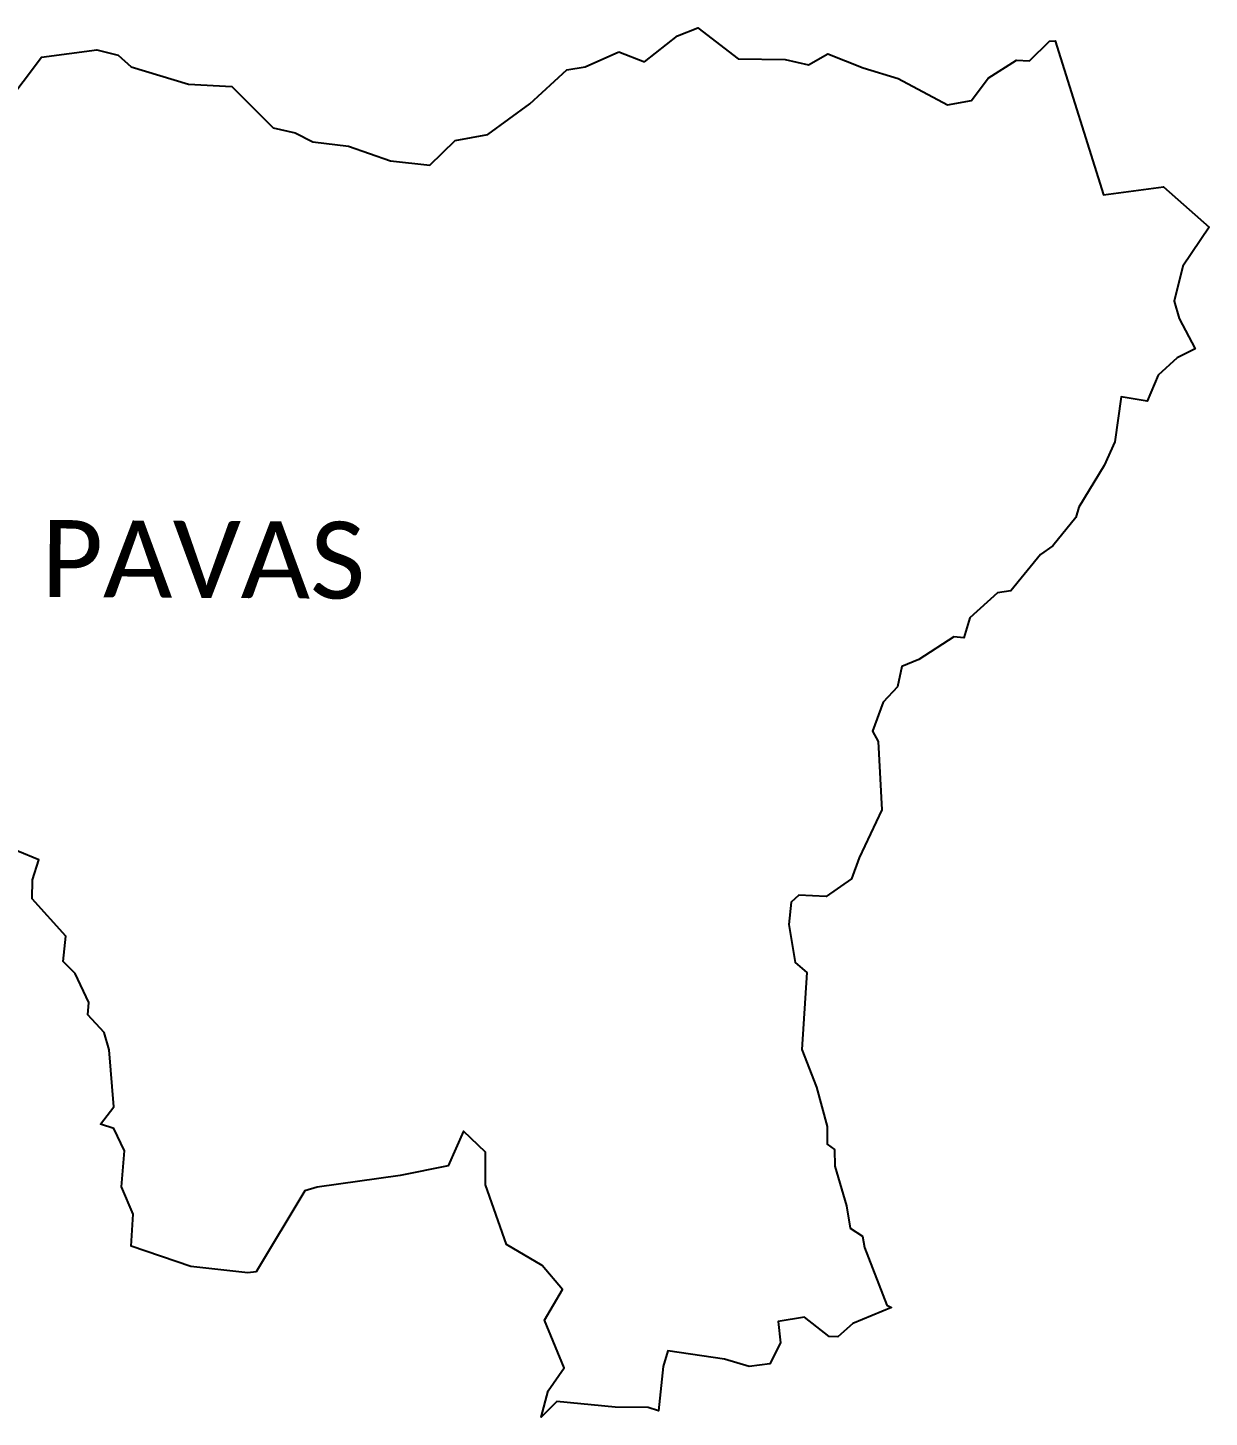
# Model space of a CAD drawing. Header units: metres. Extents: x 318011 to 324580, y 1863969 to 1868402.
# Drawn here: x 321009 to 324580, y 1863969 to 1868169 of the extents above; entities that cross this region are included whole.
import ezdxf

# ---------------------------------------------------------------- set-up
doc = ezdxf.new("R2010")
doc.units = ezdxf.units.M
doc.layers.add('village', color=3, linetype='Continuous')
doc.layers.add('VILLAGE NAME', color=250, linetype='Continuous')

msp = doc.modelspace()

# ---------------------------------------------------------------- linework, layer by layer
at = {"color": 6}
msp.add_lwpolyline([(322795.1, 1868096.4), (322873.6, 1868066.2)], dxfattribs=at)
at = {"layer": 'village', "color": 6}
for points in [[(322873.6, 1868066.2, 0), (322973, 1868144.7, 0), (323034.3, 1868168.8, 0), (323156.5, 1868075.3, 0), (323298.5, 1868073.4, 0), (323368.4, 1868056.7, 0), (323427.4, 1868089.7, 0), (323534.6, 1868047.7, 0), (323639.7, 1868015.3, 0), (323789.4, 1867936.2, 0), (323861.6, 1867948.9, 0), (323912.3, 1868016.8, 0), (323997.3, 1868070.6, 0), (324036.7, 1868068.9, 0), (324097.3, 1868128.2, 0), (324114.5, 1868129.5, 0), (324260.4, 1867663.6, 0), (324441.8, 1867687.9, 0), (324580.1, 1867566.3, 0), (324500.9, 1867448.2, 0), (324473.7, 1867342.6, 0), (324489.7, 1867290.2, 0), (324537.8, 1867198, 0), (324483.6, 1867170.7, 0), (324426.2, 1867119, 0), (324392.5, 1867039.9, 0), (324314.3, 1867053.6, 0), (324295.3, 1866916.8, 0), (324262.4, 1866845.9, 0), (324185.8, 1866720.2, 0), (324176.8, 1866688.7, 0), (324107.4, 1866602.4, 0), (324069.8, 1866576.8, 0), (323980.9, 1866466.5, 0), (323940, 1866460.6, 0), (323856.5, 1866385.3, 0), (323838.7, 1866325, 0), (323808.6, 1866327.9, 0), (323702.3, 1866259.6, 0), (323651.1, 1866237.9, 0), (323637.6, 1866176.6, 0), (323594.8, 1866129.8, 0), (323562.3, 1866043, 0), (323579.4, 1866011.7, 0), (323590.9, 1865804.5, 0), (323522, 1865659.4, 0), (323499.1, 1865596.2, 0), (323422.4, 1865542.5, 0), (323339.3, 1865547.3, 0), (323316.2, 1865525.6, 0), (323309.4, 1865458.5, 0), (323328.6, 1865343.3, 0), (323363.8, 1865313, 0), (323348.6, 1865080.8, 0), (323393.5, 1864966.4, 0), (323425.1, 1864848, 0), (323425.2, 1864794.6, 0), (323447.5, 1864778.3, 0), (323448.9, 1864727.6, 0), (323483.4, 1864608.3, 0), (323495.1, 1864539.8, 0), (323532.2, 1864516.4, 0), (323538.5, 1864482.3, 0), (323605.3, 1864307.1, 0), (323619.7, 1864300.6, 0), (323502.5, 1864252.5, 0), (323457.1, 1864211.7, 0), (323431.1, 1864213.3, 0), (323356.9, 1864271.2, 0), (323277.6, 1864258.1, 0), (323284, 1864193.6, 0), (323252.3, 1864130.2, 0), (323189.6, 1864121.9, 0), (323115.2, 1864144.2, 0), (322944, 1864169.1, 0), (322929.3, 1864122.4, 0), (322915.9, 1863987.9, 0), (322884.2, 1863998.2, 0), (322784.7, 1863998.9, 0), (322608.4, 1864016, 0), (322560.7, 1863968.9, 0), (322581.9, 1864048.6, 0)], [(320939.8, 1867933.2, 0), (321050.9, 1868079.9, 0), (321218.2, 1868102, 0), (321282.4, 1868086.5, 0), (321321.4, 1868050.6, 0), (321494.8, 1867998.4, 0), (321625.3, 1867991.5, 0), (321750.5, 1867866.7, 0), (321817.4, 1867851.2, 0), (321870.4, 1867823.7, 0), (321978.6, 1867811.1, 0), (322105.5, 1867766.9, 0), (322224, 1867753.9, 0), (322300.5, 1867828.2, 0), (322399.9, 1867846.4, 0), (322526.1, 1867938.6, 0), (322638.6, 1868041.5, 0), (322693.7, 1868051.2, 0), (322795.1, 1868096.4, 0)], [(322581.9, 1864048.6, 0), (322630.4, 1864117.8, 0), (322570.4, 1864262.3, 0), (322625, 1864354.7, 0), (322563.6, 1864427.1, 0), (322456.5, 1864490.7, 0), (322392.3, 1864671.1, 0), (322392.9, 1864770.2, 0), (322325.9, 1864833.8, 0), (322279.8, 1864729.1, 0), (322135.1, 1864699.2, 0), (321883.5, 1864663.9, 0), (321846.1, 1864652.8, 0), (321699.7, 1864408.5, 0), (321674.1, 1864405.7, 0), (321501.8, 1864424.4, 0), (321321.4, 1864486.3, 0), (321327.8, 1864582.8, 0), (321292.3, 1864665.5, 0), (321301.3, 1864774, 0), (321268.9, 1864842, 0), (321228.7, 1864854.8, 0), (321269.2, 1864907.3, 0), (321254.5, 1865079.1, 0), (321240.2, 1865131.4, 0), (321190.5, 1865185.1, 0), (321193.1, 1865222.3, 0), (321151.9, 1865310, 0), (321116, 1865346.1, 0), (321123.8, 1865422.6, 0), (321022.1, 1865535.8, 0), (321023.7, 1865592.9, 0), (321042.5, 1865654, 0), (320979.2, 1865680.1, 0)]]:
    msp.add_polyline3d(points, dxfattribs=at)

# ---------------------------------------------------------------- texts
at = {"layer": 'VILLAGE NAME', "insert": (321050, 1866681), "char_height": 232.82, "attachment_point": 1, "rotation": 359.6762}
msp.add_mtext_dynamic_manual_height_columns('{\\fCalibri|b0|i0|c0|p34;PAVAS}', width=3054.605, gutter_width=1164.1, heights=[0], dxfattribs=at)

doc.saveas('drawing.dxf')
